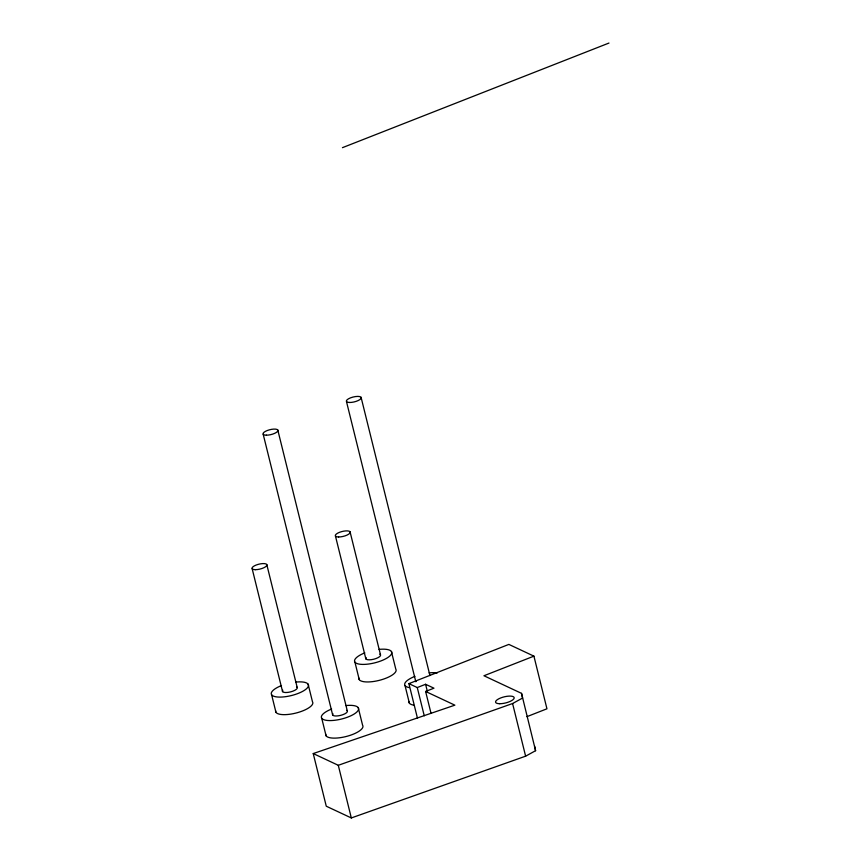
<?xml version="1.0" encoding="UTF-8"?>
<svg xmlns="http://www.w3.org/2000/svg" width="861" height="861" viewBox="0 0 861 861"><rect width="100%" height="100%" fill="white"/><g stroke="black" fill="none" stroke-linecap="round" stroke-linejoin="round"><path stroke-width="1.29" d="M534.563 746.024L535.585 750.706L525.619 756.173L351.32 817.95L326.265 806.208L313.232 753.558L338.287 765.3L512.586 703.523L522.552 698.056L521.529 693.363L483.947 675.756L533.917 656.147L546.95 708.797L526.964 716.643M342.441 147.672L608.975 43.05M417.488 718.311L408.91 683.634L508.862 644.405L533.917 656.147M408.91 683.634L417.262 687.552L425.592 684.28L433.944 688.187L425.614 691.458L431.017 713.295M313.232 753.558L454.856 705.159L425.614 691.458M521.529 693.363L535.585 750.706M512.586 703.523L525.619 756.173M361.082 397.319L429.94 675.551M425.592 684.28L427.497 691.986M346.477 401.56L415.659 681.094M417.262 687.552L424.258 715.803M405.025 685.571L409.373 703.125M391.421 651.486L395.759 669.04A19.136 6.264 -13.9 0 1 378.851 680.459A19.136 6.264 -13.9 0 1 358.908 678.048M350.061 531.807L380.465 654.672M335.456 536.048L365.86 658.913M354.915 662.087L359.252 679.641M358.241 707.656L362.589 725.21A19.136 6.264 -13.9 0 1 345.67 736.629A19.136 6.264 -13.9 0 1 325.727 734.218M277.791 430.016L347.284 710.842M263.186 434.256L332.69 715.082M338.287 765.3L351.32 817.95M321.734 718.268L326.082 735.821M308.12 684.183L312.468 701.737A19.136 6.264 -13.9 0 1 295.56 713.156A19.136 6.264 -13.9 0 1 275.617 710.745M266.77 564.504L297.174 687.358M252.165 568.744L282.569 691.609M271.624 694.784L275.961 712.338M415.841 681.751A7.652 2.508 -13.9 0 1 416.207 681.008M409.352 687.595A19.136 6.264 -13.9 0 1 414.927 676.359M429.155 672.882A19.136 6.264 -13.9 0 1 437.205 672.936M413.7 705.148A19.136 6.264 -13.9 0 1 409.018 701.521M379.034 649.398A19.136 6.264 -13.9 0 1 388.731 656.911A19.136 6.264 -13.9 0 1 359.231 664.122A19.136 6.264 -13.9 0 1 364.816 652.875M379.83 654.177A7.652 2.508 -13.9 0 1 373.706 659.235A7.652 2.508 -13.9 0 1 366.086 657.535M296.539 686.863A7.652 2.508 -13.9 0 1 290.405 691.932A7.652 2.508 -13.9 0 1 282.795 690.221M345.864 705.568A19.136 6.264 -13.9 0 1 355.55 713.08A19.136 6.264 -13.9 0 1 326.061 720.291A19.136 6.264 -13.9 0 1 331.636 709.044M295.743 682.095A19.136 6.264 -13.9 0 1 305.44 689.607A19.136 6.264 -13.9 0 1 275.94 696.807A19.136 6.264 -13.9 0 1 281.515 685.571M346.649 710.347A7.652 2.508 -13.9 0 1 340.525 715.405A7.652 2.508 -13.9 0 1 332.916 713.704M499.746 703.717A9.568 3.132 -13.9 0 0 514.178 698.056A9.568 3.132 -13.9 0 0 500.693 697.948A9.568 3.132 -13.9 0 0 499.746 703.717M349.684 402.485A7.652 2.508 -13.9 0 0 361.222 397.954A7.652 2.508 -13.9 0 0 350.438 397.879A7.652 2.508 -13.9 0 0 349.684 402.485M338.664 536.973A7.652 2.508 -13.9 0 0 350.201 532.442A7.652 2.508 -13.9 0 0 339.417 532.356A7.652 2.508 -13.9 0 0 338.664 536.973M255.362 569.67A7.652 2.508 -13.9 0 0 266.91 565.139A7.652 2.508 -13.9 0 0 256.126 565.053A7.652 2.508 -13.9 0 0 255.362 569.67M266.393 435.182A7.652 2.508 -13.9 0 0 277.931 430.651A7.652 2.508 -13.9 0 0 267.147 430.565A7.652 2.508 -13.9 0 0 266.393 435.182"/></g></svg>
